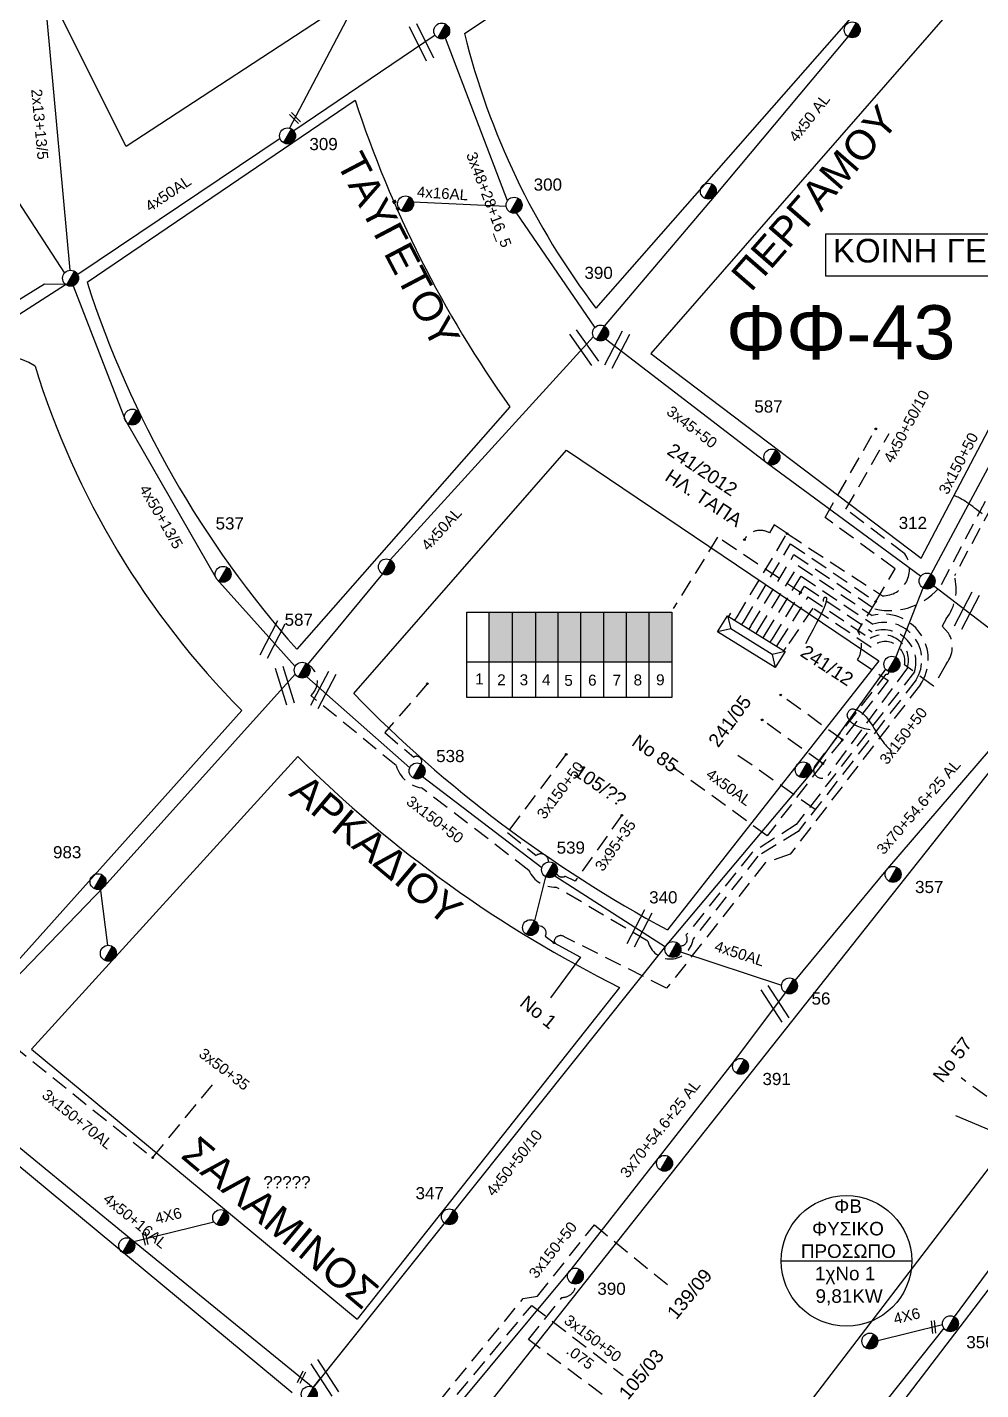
# Model space of a CAD drawing. Header units: millimetres. Extents: x 1421 to 7547, y 822 to 1863.
# Drawn here: x 5589.8 to 5731, y 1201.1 to 1402.8 of the extents above; entities that cross this region are included whole.
import ezdxf
from ezdxf.enums import TextEntityAlignment as Align

# ---------------------------------------------------------------- set-up
doc = ezdxf.new("R2010")
doc.units = ezdxf.units.MM
doc.linetypes.add('DASHED', pattern=[19.05, 12.7, -6.35])
doc.layers.get('0').update_dxf_attribs({"lineweight": 30})
for name, color, linetype, lineweight in [('2x13', 7, 'Continuous', 30), ('3x150+50', 7, 'Continuous', 30), ('3x45+50', 7, 'Continuous', 30), ('3x48+28+16_5', 7, 'Continuous', 30), ('4x50+13_5', 7, 'Continuous', 30), ('4x50+50_10', 7, 'Continuous', 30), ('4x50AL', 7, 'Continuous', 30), ('Pillar OTE', 7, 'Continuous', 30), ('TEXT_ΚΑΛΩΔΙΩΝ', 7, 'Continuous', 30), ('Άγνωστα', 7, 'Continuous', 30), ('Άγνωστο εναέριο καλώδιο', 7, 'Continuous', 30), ('Άγνωστο Υπόγειο Καλώδιο', 7, 'DASHED', 30), ('Γυμνά εναέρια ΧΤ (3Φ)   4x16AL', 7, 'Continuous', 30), ('Γυμνά εναέρια ΧΤ (3Φ)   4x50CU', 7, 'Continuous', 30), ('Γυμνά εναέρια ΧΤ και ΦΟΠ (3Φ)   4x50+16AL', 7, 'Continuous', 30), ('Επιγραφές - Σχήματα', 7, 'Continuous', 30), ('Καλωδια Χ.Τ 3x95+35', 7, 'DASHED', 30), ('Καλωδια Χ.Τ. 3x50+35', 7, 'Continuous', 30), ('Καλώδια ΧΤ   3x150+50CU', 7, 'DASHED', 30), ('Καλώδια ΧΤ   3x150+70AL', 7, 'DASHED', 30), ('Μηχανική τομή', 7, 'Continuous', 30), ('Στύλος ΦΜ', 7, 'Continuous', 30), ('Στύλος ΦΜ @ 1', 7, 'Continuous', 30), ('ΣΥΝ.ΚΑΛ4Χ6', 7, 'YPARXSK3X70+54', 30), ('Συνδέσεις', 7, 'Continuous', 30), ('Συνεστραμμένα ΧΤ   3x70+54.6+25 AL', 7, 'SYN_LINE', 30), ('Τομή', 7, 'Continuous', 30), ('Υποσταθμός πόλεως', 7, 'Continuous', 30), ('Υπόβαθρο ΔΕΗ', 7, 'Continuous', 30), ('Υπόγεια Καλώδια Δικτύου ΧΤ   .075', 7, 'DASHED', 30), ('Υπόγεια Καλώδια Δικτύου ΧΤ  4x6', 7, 'DASHED', 30)]:
    doc.layers.add(name, color=color, linetype=linetype, lineweight=lineweight)
doc.styles.add('arial', font='arial.ttf')
doc.styles.get("Standard").update_dxf_attribs({"font": 'arial.ttf'})
doc.linetypes.add('SYN_LINE', pattern='A,0.5,-0.0001,["/\\/\\/\\/",Standard,S=0.1,R=0,X=0,Y=-0.05],-0.25', length=0.7501)
doc.linetypes.add('YPARXSK3X70+54', pattern='A,2.5,[131,ltypeshp.shx,S=1,R=0,X=-9e-10,Y=0],-1e-11,[131,ltypeshp.shx,S=-1,R=180,X=2,Y=0],-4.1,[131,ltypeshp.shx,S=1,R=0,X=-0.1,Y=0],-1.9,2,0', length=10.5)

# ---------------------------------------------------------------- blocks, each defined once
blk = doc.blocks.new('ΥΠΑΡΧΩΝ ΤΣΙΜΕΝΤΕΝΙΟΣ ΣΤΥΛΟΣ')
at = {"layer": 'Στύλος ΦΜ'}
blk.add_hatch(color=7, dxfattribs=at).paths.add_polyline_path([(-1.29, -2.28, 0.574793), (2.62, 0, 0.268822), (1.3, 2.27)])
at = {"layer": 'Στύλος ΦΜ', "color": 7}
blk.add_line((-1.29, -2.28), (1.3, 2.27), dxfattribs=at)
blk.add_circle((0, 0), 2.62, dxfattribs=at)
at = {"layer": 'Στύλος ΦΜ', "flags": 4}
for tag, p in [('ΑΡΙΘΜΟΣ', (-4.68, 8.05)), ('ΤΥΠΟΣ', (-4.91, 3.03))]:
    blk.add_attdef(tag, p, '', height=4, dxfattribs=at)
blk = doc.blocks.new('ΥΠΟΣΤΑΘΜΟΣ ΠΟΛΕΩΣ 9 ΑΝΑΧΩΡΗΣΕΩΝ')
at = {"layer": 'Υποσταθμός πόλεως', "ltscale": 40}
for p, q in [((-9.63, -2.82), (-9.63, -4)), ((-7.12, -2.82), (-7.12, -4)), ((-4.84, -2.82), (-4.84, -4)), ((-2.36, -2.82), (-2.36, -4)), ((0.09, -2.82), (0.09, -4)), ((2.55, -2.82), (2.55, -4)), ((5.02, -2.82), (5.02, -4)), ((7.48, -2.82), (7.48, -4)), ((9.61, -2.82), (9.61, -4))]:
    blk.add_line(p, q, dxfattribs=at)
blk.add_lwpolyline([(-10.02, 2.82), (10.02, 2.82), (10.02, -2.82), (-10.02, -2.82)], close=True, dxfattribs=at)
for points in [[(-7.21, 0), (-10.02, 2.82)], [(-10.02, -2.82), (-7.21, 0)], [(-7.21, 0), (7.21, 0)], [(7.21, 0), (10.02, 2.82)], [(10.02, -2.82), (7.21, 0)]]:
    blk.add_lwpolyline(points, dxfattribs=at)
at = {"layer": 'Υποσταθμός πόλεως', "linetype": 'SYN_LINE', "ltscale": 40, "flags": 1}
for tag, p in [('ΜΕΤΑΣΧΗΜΑΤΙΣΜΟΣ', (10.79, 1.71)), ('ΙΣΧΥΣ', (10.77, -1.08)), ('ΑΡΙΘΜΟΣ', (10.89, -3.8))]:
    blk.add_attdef(tag, p, '', height=1.8, dxfattribs=at)
blk = doc.blocks.new('_ΣΥΝΔΕΣΗ')
at = {"layer": 'Συνδέσεις', "linetype": 'SYN_LINE', "ltscale": 40}
blk.add_hatch(color=256, dxfattribs=at).paths.add_polyline_path([(0.5, -0.01, 1), (-0.5, -0.01, 1)])
at = {"layer": 'Συνδέσεις'}
blk.add_circle((0, -0.01), 0.5, dxfattribs=at)
blk = doc.blocks.new('ΤΟΜΗ')
at = {"layer": 'Τομή', "lineweight": -3, "ltscale": 40}
for p, q in [((-11.37, 1.1), (11.37, 1.1)), ((11.37, -3.57), (-11.37, -3.57))]:
    blk.add_line(p, q, dxfattribs=at)
blk = doc.blocks.new('ΜΗΧΑΝΙΚΗ ΤΟΜΗ')
at = {"layer": 'Μηχανική τομή', "lineweight": -3, "ltscale": 40}
for p, q in [((-3.78, 1.15), (3.8, 1.15)), ((3.8, -0.4), (-3.78, -0.4))]:
    blk.add_line(p, q, dxfattribs=at)

msp = doc.modelspace()

# ---------------------------------------------------------------- hatches: boundary and pattern name
at = {"layer": 'Καλώδια ΧΤ   3x150+50CU', "linetype": 'DASHED', "lineweight": -3, "ltscale": 0.2}
h = msp.add_hatch(color=2, dxfattribs=at)
h.dxf.hatch_style = 1
h.paths.add_polyline_path([(5658.22, 1308.87), (5661.66, 1308.87), (5661.66, 1316.24), (5658.22, 1316.24)])
h = msp.add_hatch(color=30, dxfattribs=at)
h.dxf.hatch_style = 1
h.paths.add_polyline_path([(5661.66, 1308.87), (5665.1, 1308.87), (5665.1, 1316.23), (5661.66, 1316.24)])
h = msp.add_hatch(color=173, dxfattribs=at)
h.dxf.hatch_style = 1
h.paths.add_polyline_path([(5668.4, 1316.23), (5665.1, 1316.23), (5665.1, 1308.87), (5668.4, 1308.86)])
h = msp.add_hatch(color=27, dxfattribs=at)
h.dxf.hatch_style = 1
h.paths.add_polyline_path([(5671.79, 1308.86), (5671.79, 1316.23), (5668.4, 1316.23), (5668.4, 1308.86)])
h = msp.add_hatch(color=1, dxfattribs=at)
h.dxf.hatch_style = 1
h.paths.add_polyline_path([(5675.18, 1316.23), (5671.79, 1316.23), (5671.79, 1308.86), (5675.18, 1308.86)])
h = msp.add_hatch(color=6, dxfattribs=at)
h.dxf.hatch_style = 1
h.paths.add_polyline_path([(5678.52, 1316.23), (5675.18, 1316.23), (5675.18, 1308.86), (5678.52, 1308.86)])
h = msp.add_hatch(color=151, dxfattribs=at)
h.dxf.hatch_style = 1
h.paths.add_polyline_path([(5681.86, 1316.23), (5678.52, 1316.23), (5678.52, 1308.86), (5681.86, 1308.85)])
h = msp.add_hatch(color=133, dxfattribs=at)
h.dxf.hatch_style = 1
h.paths.add_polyline_path([(5685.25, 1316.23), (5681.91, 1316.23), (5681.91, 1308.86), (5685.24, 1308.85)])

# ---------------------------------------------------------------- linework, layer by layer
at = {"lineweight": -3, "ltscale": 0.2}
msp.add_line((5701.43, 1220.16), (5720.76, 1220.16), dxfattribs=at)
at = {"color": 30, "lineweight": -3, "ltscale": 0.2}
msp.add_lwpolyline([(5629.49, 1307.05), (5601.19, 1275.58), (5575.48, 1248.98)], dxfattribs=at)
at = {"color": 6, "lineweight": -3, "ltscale": 0.2}
for points in [[(5631.19, 1306.67), (5646.44, 1293.18)], [(5648.34, 1291.87), (5666, 1278.4)], [(5667.91, 1277.18), (5684.31, 1266.67)], [(5666.55, 1277.04), (5664.9, 1270.53)]]:
    msp.add_lwpolyline(points, dxfattribs=at)
msp.add_lwpolyline([(5665.46, 1269.81, -0.588572), (5666.48, 1268.25), (5667.81, 1267.26), (5671.74, 1265.16), (5667.29, 1259.1)], format="xyb", dxfattribs=at)
at = {"lineweight": -3, "ltscale": 0.2}
msp.add_circle((5711.1, 1220.16), 9.67, dxfattribs=at)
at = {"layer": '2x13', "color": 85, "lineweight": -3, "ltscale": 0.2}
msp.add_lwpolyline([(5596.16, 1366.85), (5592.75, 1403.96)], dxfattribs=at)
at = {"layer": '3x150+50', "color": 151, "linetype": 'DASHED', "lineweight": -3, "ltscale": 0.2}
msp.add_lwpolyline([(5757.66, 1437.49), (5746.15, 1424.92), (5752.2, 1419.29), (5748.77, 1414.05), (5754.19, 1410.06, -0.261156), (5755.95, 1406.15), (5759.17, 1393.99, -0.750221), (5758.95, 1387.3), (5745.9, 1360.52, -0.3849), (5743.47, 1352.09), (5727.1, 1321.61, -0.229046), (5725.87, 1315.22), (5725.26, 1314.15), (5726.21, 1313.09, -0.316979), (5725.92, 1308.64), (5724.01, 1305.27), (5719.72, 1308.4, 0.73566), (5714.76, 1311.01), (5706.14, 1316.82), (5702.17, 1311.01)], format="xyb", dxfattribs=at)
at = {"layer": '3x150+50', "color": 133, "linetype": 'DASHED', "lineweight": -3, "ltscale": 0.2}
msp.add_lwpolyline([(5697, 1314.23), (5703.33, 1324.74), (5715.31, 1316.7, 0.298355), (5725.17, 1320.32), (5743.49, 1355.12, 0.737222), (5744.02, 1357.4, -16.157573)], format="xyb", dxfattribs=at)
at = {"layer": '3x150+50', "color": 2, "linetype": 'DASHED', "lineweight": -3, "ltscale": 0.2}
for points in [[(5695.95, 1314.88), (5702.82, 1326.35), (5715.43, 1317.79), (5718.29, 1322.66), (5707.93, 1330.24), (5715.44, 1343.35)], [(5710.5, 1297.32), (5701.37, 1303.95)], [(5710.5, 1297.32), (5707.59, 1293.8)], [(5707.59, 1293.8), (5699.36, 1283.09)]]:
    msp.add_lwpolyline(points, dxfattribs=at)
at = {"layer": '3x150+50', "color": 1, "linetype": 'DASHED', "lineweight": -3, "ltscale": 0.2}
for points in [[(5702.31, 1327.85), (5716.43, 1318.66, 0.611111), (5719.75, 1324.84), (5711.03, 1331.45), (5717.42, 1342.69)], [(5700.4, 1329.14), (5699.73, 1327.95, 0.423948), (5696, 1326.97)]]:
    msp.add_lwpolyline(points, format="xyb", dxfattribs=at)
msp.add_lwpolyline([(5694.9, 1315.53), (5702.31, 1327.85), (5700.4, 1329.14)], dxfattribs=at)
at = {"layer": '3x150+50', "color": 27, "linetype": 'DASHED', "lineweight": -3, "ltscale": 0.2}
for points in [[(5704.32, 1319.12), (5692.03, 1327.33), (5685.45, 1316.75)], [(5700.14, 1312.27), (5704.71, 1319.76)]]:
    msp.add_lwpolyline(points, dxfattribs=at)
at = {"layer": '3x150+50', "color": 173, "linetype": 'DASHED', "lineweight": -3, "ltscale": 0.2}
for points in [[(5699.08, 1312.93), (5704.41, 1321.56), (5715.01, 1314.45, -0.697058), (5721.43, 1306.22), (5703.94, 1283.74), (5697.99, 1280.1), (5688.4, 1267.8, -0.832111), (5681.7, 1267.51), (5668.09, 1275.52, -0.309413), (5664.07, 1277.99), (5648.19, 1290.21, -0.297147), (5644.43, 1293.5), (5631.79, 1303.87, 0.520725), (5631.32, 1308.49)], [(5650.8, 1187.03, 0.405145), (5648.42, 1196.45), (5663.24, 1214.61), (5665.37, 1214.93), (5673.78, 1225.5), (5685.49, 1215.9)]]:
    msp.add_lwpolyline(points, format="xyb", dxfattribs=at)
at = {"layer": '3x150+50', "color": 6, "linetype": 'DASHED', "lineweight": -3, "ltscale": 0.2}
for points in [[(5698.04, 1313.58), (5703.95, 1323.12), (5714.89, 1315.74, -0.689736), (5722.05, 1305.49), (5702.78, 1280.38), (5699.07, 1279.1), (5684.48, 1260.54), (5669.39, 1268.12, 0.655159), (5667.81, 1267.26, -2.584245)], [(5669.61, 1295.18), (5660.9, 1283.61), (5665.17, 1280.2, -0.654196), (5666.98, 1279.23, 143.593871)]]:
    msp.add_lwpolyline(points, format="xyb", dxfattribs=at)
at = {"layer": '3x150+50', "color": 27, "linetype": 'DASHED', "lineweight": -3, "ltscale": 0.2}
msp.add_lwpolyline([(5704.71, 1319.76), (5704.9, 1320.07), (5714.93, 1313.3, -0.620149), (5721.19, 1307.4), (5703.67, 1284.79), (5697.11, 1280.6), (5687.34, 1268.38, -0.650695), (5686.46, 1266.81, -1291.614986)], format="xyb", dxfattribs=at)
at = {"layer": '3x150+50', "color": 30, "linetype": 'DASHED', "lineweight": -3, "ltscale": 0.2}
msp.add_lwpolyline([(5701.1, 1311.67), (5705.45, 1318.49), (5714.6, 1312.32, -0.688883), (5720.12, 1307.96), (5708.32, 1292.03, -0.851301), (5706.35, 1293.32), (5716.99, 1307.06, 0.605966), (5717.39, 1307.41)], format="xyb", dxfattribs=at)
at = {"layer": '3x150+50', "color": 2, "linetype": 'DASHED', "lineweight": -3, "ltscale": 0.2}
msp.add_lwpolyline([(5715.43, 1317.79), (5712.79, 1313.45, -0.264407), (5712.76, 1309.18), (5717.29, 1306.08), (5710.5, 1297.32)], format="xyb", dxfattribs=at)
at = {"layer": '3x150+50', "color": 85, "linetype": 'DASHED', "lineweight": -3, "ltscale": 0.2}
msp.add_lwpolyline([(5649.84, 1187.8, 0.402666), (5648.59, 1194.53), (5664.51, 1213.58), (5678.05, 1203.18)], format="xyb", dxfattribs=at)
at = {"layer": '3x45+50', "color": 30, "lineweight": -3, "ltscale": 0.2}
msp.add_lwpolyline([(5722.09, 1321.53), (5699.48, 1338.17), (5675.41, 1356.63)], dxfattribs=at)
at = {"layer": '3x48+28+16_5', "color": 1, "lineweight": -3, "ltscale": 0.2}
for points in [[(5660.91, 1377.14), (5651.73, 1401.24)], [(5673.86, 1358.4), (5662.25, 1375.36)], [(5724.01, 1320.16), (5742.69, 1305.85), (5779.41, 1283.46)]]:
    msp.add_lwpolyline(points, dxfattribs=at)
at = {"layer": '4x50+13_5', "color": 85, "lineweight": -3, "ltscale": 0.2}
for points in [[(5567.92, 1408.57), (5595.32, 1366.43)], [(5596.59, 1364.55), (5604.29, 1344.68), (5617.84, 1321.14), (5629.46, 1308.17)]]:
    msp.add_lwpolyline(points, dxfattribs=at)
at = {"layer": '4x50+50_10', "color": 30, "lineweight": -3, "ltscale": 0.2}
for points in [[(5718.41, 1309.53), (5722.46, 1319.81)], [(5716.9, 1307.78), (5705.61, 1292.14), (5684.49, 1267), (5632.15, 1201.43), (5633.28, 1202.85)]]:
    msp.add_lwpolyline(points, dxfattribs=at)
at = {"layer": '4x50AL', "color": 85, "lineweight": -3, "ltscale": 0.2}
for points in [[(5650.18, 1401.64), (5629.27, 1387.48)], [(5627.24, 1386.34), (5597.27, 1366.21)]]:
    msp.add_lwpolyline(points, dxfattribs=at)
at = {"layer": '4x50AL', "color": 10, "lineweight": -3, "ltscale": 0.2}
msp.add_lwpolyline([(5675.27, 1358.59), (5691.55, 1377.79), (5711.38, 1401.42)], dxfattribs=at)
at = {"layer": '4x50AL', "color": 173, "lineweight": -3, "ltscale": 0.2}
for points in [[(5673.64, 1357.02), (5643.56, 1323.95)], [(5642.4, 1321.9), (5631.32, 1308.49)]]:
    msp.add_lwpolyline(points, dxfattribs=at)
at = {"layer": '4x50AL', "color": 30, "lineweight": -3, "ltscale": 0.2}
msp.add_lwpolyline([(5723.63, 1321.85), (5742.29, 1356.67)], dxfattribs=at)
at = {"layer": '4x50AL', "color": 2, "linetype": 'DASHED', "lineweight": -3, "ltscale": 0.2}
msp.add_lwpolyline([(5699.36, 1283.09), (5685.64, 1293.09)], dxfattribs=at)
at = {"layer": '4x50AL', "color": 27, "lineweight": -3, "ltscale": 0.2}
msp.add_lwpolyline([(5686.53, 1265.91), (5701.5, 1261.01)], dxfattribs=at)
at = {"layer": 'Pillar OTE', "lineweight": -3, "ltscale": 40}
for points in [[(5654.89, 1303.6), (5654.9, 1316.24), (5685.23, 1316.23), (5685.23, 1303.57), (5654.89, 1303.6)], [(5658.22, 1303.59), (5658.22, 1316.24)], [(5661.66, 1303.59), (5661.66, 1316.24)], [(5665.1, 1303.59), (5665.1, 1316.23)], [(5668.4, 1303.58), (5668.4, 1316.23)], [(5671.79, 1303.58), (5671.79, 1316.23)], [(5675.18, 1303.58), (5675.18, 1316.23)], [(5678.52, 1303.57), (5678.52, 1316.23)], [(5681.91, 1303.57), (5681.91, 1316.23)], [(5654.89, 1308.88), (5685.23, 1308.85)]]:
    msp.add_lwpolyline(points, dxfattribs=at)
at = {"layer": 'Άγνωστα', "lineweight": -3}
for points in [[(5731.2, 1330.77), (5730.94, 1330.97), (5730.66, 1331.18), (5730.37, 1331.4), (5730.08, 1331.63), (5729.79, 1331.86), (5729.5, 1332.07), (5729.21, 1332.28), (5728.94, 1332.47), (5728.67, 1332.64), (5728.42, 1332.8), (5728.19, 1332.93), (5727.98, 1333.04), (5727.79, 1333.14), (5727.62, 1333.23), (5727.47, 1333.29), (5727.34, 1333.35), (5727.25, 1333.39), (5727.17, 1333.43), (5727.12, 1333.45), (5727.09, 1333.47), (5727.06, 1333.48), (5727.05, 1333.48), (5727.04, 1333.48), (5727.04, 1333.48), (5727.04, 1333.49), (5727.04, 1333.49), (5727.04, 1333.49), (5727.04, 1333.49), (5727.04, 1333.49), (5727.04, 1333.49), (5727.04, 1333.49), (5727.04, 1333.49)], [(5714.6, 1298.8), (5713.82, 1298.95), (5713.18, 1299.13), (5712.68, 1299.33), (5712.28, 1299.54), (5711.98, 1299.75), (5711.76, 1299.96), (5711.6, 1300.16), (5711.48, 1300.35), (5711.38, 1300.5), (5711.32, 1300.64), (5711.27, 1300.76), (5711.24, 1300.87), (5711.23, 1300.96), (5711.23, 1301.05), (5711.24, 1301.13), (5711.27, 1301.22), (5711.3, 1301.3), (5711.34, 1301.39), (5711.39, 1301.48), (5711.44, 1301.57), (5711.5, 1301.64), (5711.57, 1301.72), (5711.64, 1301.78), (5711.72, 1301.83), (5711.81, 1301.86), (5711.9, 1301.89), (5712, 1301.9), (5712.1, 1301.9), (5712.2, 1301.88), (5712.31, 1301.86), (5712.43, 1301.83), (5712.55, 1301.79), (5712.67, 1301.75), (5712.79, 1301.69), (5712.92, 1301.63), (5713.05, 1301.55), (5713.18, 1301.47), (5713.32, 1301.38), (5713.45, 1301.27), (5713.59, 1301.15), (5713.73, 1301.02), (5713.87, 1300.88), (5714.01, 1300.72), (5714.16, 1300.54), (5714.31, 1300.35), (5714.47, 1300.13), (5714.63, 1299.9), (5714.81, 1299.64), (5714.99, 1299.36), (5715.17, 1299.06), (5715.37, 1298.76), (5715.56, 1298.44), (5715.76, 1298.13), (5715.96, 1297.83), (5716.15, 1297.53), (5716.35, 1297.26), (5716.53, 1297.01), (5716.71, 1296.78), (5716.89, 1296.57), (5717.05, 1296.39), (5717.19, 1296.23), (5717.32, 1296.1), (5717.44, 1295.98), (5717.54, 1295.89), (5717.61, 1295.81), (5717.67, 1295.76), (5717.71, 1295.71), (5717.74, 1295.69), (5717.76, 1295.67), (5717.77, 1295.66), (5717.77, 1295.66), (5717.77, 1295.65), (5717.77, 1295.65), (5717.77, 1295.65), (5717.77, 1295.65), (5717.77, 1295.65), (5717.77, 1295.65), (5717.77, 1295.65), (5717.77, 1295.65), (5717.77, 1295.65)]]:
    msp.add_lwpolyline(points, dxfattribs=at)
at = {"layer": 'Άγνωστο εναέριο καλώδιο', "color": 85, "lineweight": -3, "ltscale": 0.2}
msp.add_lwpolyline([(5637.56, 1404.87), (5628.62, 1387.9)], dxfattribs=at)
at = {"layer": 'Άγνωστο εναέριο καλώδιο', "color": 1, "linetype": 'SYN_LINE', "lineweight": -3, "ltscale": 10}
msp.add_lwpolyline([(5595.49, 1364.75), (5592.34, 1364.8), (5574.72, 1353.92), (5573.99, 1350.96), (5571.73, 1350.19), (5555.78, 1323.67), (5555.86, 1320.73), (5553.43, 1320.19), (5527.48, 1290.04)], dxfattribs=at)
at = {"layer": 'Άγνωστο εναέριο καλώδιο', "color": 85, "linetype": 'SYN_LINE', "lineweight": -3, "ltscale": 10}
msp.add_lwpolyline([(5528, 1289.41), (5555.86, 1320.73), (5573.99, 1350.96), (5595.49, 1364.75)], dxfattribs=at)
at = {"layer": 'Άγνωστο εναέριο καλώδιο', "color": 30, "lineweight": -3, "ltscale": 0.2}
msp.add_lwpolyline([(5600.64, 1275), (5601.67, 1266.88)], dxfattribs=at)
at = {"layer": 'Άγνωστο Υπόγειο Καλώδιο', "color": 6, "lineweight": -3, "ltscale": 0.2}
msp.add_lwpolyline([(5649.04, 1305.62), (5642.77, 1298.4), (5647.02, 1294.75, -0.798768), (5648.11, 1293.73, 2.729615)], format="xyb", dxfattribs=at)
at = {"layer": 'Άγνωστο Υπόγειο Καλώδιο', "color": 2, "lineweight": -3, "ltscale": 0.2}
msp.add_lwpolyline([(5707.59, 1293.8), (5707.59, 1293.8), (5698.61, 1300.26)], dxfattribs=at)
at = {"layer": 'Άγνωστο Υπόγειο Καλώδιο', "color": 206, "lineweight": -3, "ltscale": 0.2}
msp.add_lwpolyline([(5706.47, 1286.99), (5694, 1295.75)], dxfattribs=at)
at = {"layer": 'Γυμνά εναέρια ΧΤ (3Φ)   4x16AL', "color": 1, "lineweight": -3, "ltscale": 0.2}
msp.add_lwpolyline([(5660.72, 1376.29), (5646.97, 1376.95)], dxfattribs=at)
at = {"layer": 'Γυμνά εναέρια ΧΤ (3Φ)   4x50CU', "color": 85, "linetype": 'SYN_LINE', "lineweight": -3, "ltscale": 20}
msp.add_lwpolyline([(5734.43, 1238.62), (5727.29, 1241.62)], dxfattribs=at)
at = {"layer": 'Γυμνά εναέρια ΧΤ και ΦΟΠ (3Φ)   4x50+16AL', "color": 2, "lineweight": -3, "ltscale": 0.2}
msp.add_lwpolyline([(5575.27, 1247.92), (5605.12, 1223.43), (5632.15, 1201.43)], dxfattribs=at)
at = {"layer": 'Επιγραφές - Σχήματα', "color": 190, "lineweight": -3}
msp.add_lwpolyline([(5708.01, 1366.01), (5743.53, 1366.01), (5743.53, 1372.18), (5708.01, 1372.18)], close=True, dxfattribs=at)
at = {"layer": 'Καλωδια Χ.Τ 3x95+35', "color": 6, "lineweight": -3, "ltscale": 0.2}
msp.add_lwpolyline([(5677.85, 1286.15), (5670.94, 1276.38), (5669.42, 1277.11, -0.415825), (5668.17, 1277.51, 7.636366)], format="xyb", dxfattribs=at)
at = {"layer": 'Καλωδια Χ.Τ. 3x50+35', "color": 30, "linetype": 'DASHED', "lineweight": -3, "ltscale": 0.2}
msp.add_lwpolyline([(5608.37, 1235.44), (5617.48, 1246.56)], dxfattribs=at)
at = {"layer": 'Καλώδια ΧΤ   3x150+70AL', "color": 30, "lineweight": -3, "ltscale": 0.2}
msp.add_lwpolyline([(5573, 1267.74), (5578.67, 1263.03), (5581.98, 1259.93), (5579.52, 1256.79), (5582.71, 1252.86), (5587.66, 1252.09), (5608.37, 1235.44)], dxfattribs=at)
at = {"layer": 'ΣΥΝ.ΚΑΛ4Χ6', "color": 2, "linetype": 'SYN_LINE', "lineweight": -3, "ltscale": 20}
for points in [[(5605.59, 1223.05), (5617.45, 1225.93)], [(5715.74, 1208.38), (5725.32, 1210.73)]]:
    msp.add_lwpolyline(points, dxfattribs=at)
at = {"layer": 'Συνεστραμμένα ΧΤ   3x70+54.6+25 AL', "color": 27, "lineweight": -3, "ltscale": 20}
msp.add_lwpolyline([(5703.52, 1261.69), (5717.21, 1278.27), (5742.16, 1307.25)], dxfattribs=at)
at = {"layer": 'Συνεστραμμένα ΧΤ   3x70+54.6+25 AL', "color": 6, "lineweight": -3, "ltscale": 20}
msp.add_lwpolyline([(5646.37, 1190.06), (5670.32, 1218.9), (5683.23, 1235.32), (5694.44, 1249.63), (5702.09, 1259.85)], dxfattribs=at)
at = {"layer": 'Συνεστραμμένα ΧΤ   3x70+54.6+25 AL', "color": 2, "linetype": 'SYN_LINE', "lineweight": -3, "ltscale": 20}
for points in [[(5743.24, 1233.79), (5727.07, 1211.89)], [(5725.5, 1210.22), (5707.29, 1187.29), (5694.43, 1169.49)]]:
    msp.add_lwpolyline(points, dxfattribs=at)
at = {"layer": 'Υπόβαθρο ΔΕΗ', "lineweight": -3, "ltscale": 0.2}
for points in [[(5595.77, 1424.16), (5635.96, 1448.96), (5637.05, 1406.49), (5604.43, 1385.19), (5593.61, 1406.86), (5595.77, 1424.16)], [(5654.55, 1401.92), (5713.97, 1441.32)], [(5727.78, 1422.56), (5674.01, 1361.26)], [(5682.15, 1354.51), (5722.16, 1324.24), (5756.87, 1390.35), (5753.34, 1406.63), (5734.26, 1414.23), (5682.15, 1354.51)], [(5598.66, 1365.07), (5638.35, 1392.02)], [(5661.26, 1346.63), (5629.7, 1310.74)], [(5638.15, 1304.16), (5669.66, 1340.22), (5715.88, 1309.04), (5684.62, 1269.17)], [(5621.57, 1301.64), (5581.17, 1256.56)], [(5629.85, 1294.87), (5590.42, 1251.53)], [(5658.64, 1199.59), (5733.67, 1294.3)], [(5687.19, 1175.01), (5763.74, 1275.11)], [(5695.25, 1167.58), (5773.05, 1269.47)], [(5677.51, 1260.66), (5638.64, 1211.54)], [(5590.42, 1251.53), (5638.64, 1211.54)], [(5580.82, 1240.65), (5629.04, 1200.66)]]:
    msp.add_lwpolyline(points, dxfattribs=at)
for centre, radius, start, end in [((5762.41, 1428.54), 111.1, 193.8606, 217.273), ((5798.76, 1444.5), 168.77, 198.1165, 215.4448), ((5743.66, 1411.88), 152.36, 197.892, 221.5903), ((5584.77, 1342.89), 11.55, 57.6029, 138.738), ((5710.2, 1389.53), 124.81, 197.1876, 224.759), ((5774.9, 1437.43), 190.95, 224.2628, 241.783), ((5759.14, 1424.67), 183.2, 225.113, 243.5418)]:
    msp.add_arc(centre, radius, start, end, dxfattribs=at)
msp.add_open_spline([(5705.07, 1311.58), (5708.63, 1317.97), (5707.97, 1318.7), (5707.64, 1318.22), (5707.64, 1317.78)], degree=3, dxfattribs=at)
at = {"layer": 'Υπόγεια Καλώδια Δικτύου ΧΤ   .075', "color": 6, "lineweight": -3, "ltscale": 0.2}
msp.add_lwpolyline([(5664.01, 1208.5), (5668.98, 1214.76, 0.424262), (5671.02, 1216.73, -2.988649)], format="xyb", dxfattribs=at)
msp.add_lwpolyline([(5674.95, 1200.38), (5664.01, 1208.5)], dxfattribs=at)
at = {"layer": 'Υπόγεια Καλώδια Δικτύου ΧΤ  4x6', "color": 85, "lineweight": -3, "ltscale": 0.2}
msp.add_lwpolyline([(5738.05, 1240.04), (5728.09, 1247.26)], dxfattribs=at)

# ---------------------------------------------------------------- block references
at = {"layer": 'Μηχανική τομή', "lineweight": -3}
for p, xscale, yscale, zscale, rotation in [((5629.37, 1389.32), 0.2499999999999189, 0.2499999999999189, 0.2499999999999189, 314.6483203530522), ((5607.18, 1223.43), 0.2499999999999189, 0.2499999999999189, 0.2499999999999189, 282.609596500829), ((5723.89, 1210.38), 0.249999999999919, 0.249999999999919, 0.249999999999919, 276.4631332104292), ((5630.33, 1202.98), 0.2499999999999189, 0.2499999999999189, 0.2499999999999189, 243.4698026119471)]:
    msp.add_blockref('ΜΗΧΑΝΙΚΗ ΤΟΜΗ', p, dxfattribs=dict(at, xscale=xscale, yscale=yscale, zscale=zscale, rotation=rotation))
at = {"layer": 'Στύλος ΦΜ @ 1', "lineweight": -3, "ltscale": 40}
ref = msp.add_blockref('ΥΠΑΡΧΩΝ ΤΣΙΜΕΝΤΕΝΙΟΣ ΣΤΥΛΟΣ', (5651.17, 1402.28), dxfattribs=dict(at, xscale=0.4499999999998181, yscale=0.4499999999998181, zscale=0.4499999999998181))
ref.add_attrib('ΤΥΠΟΣ', '308', (5654.07, 1404.44), dxfattribs={"layer": 'Στύλος ΦΜ', "height": 1.8, "flags": 4})
ref = msp.add_blockref('ΥΠΑΡΧΩΝ ΤΣΙΜΕΝΤΕΝΙΟΣ ΣΤΥΛΟΣ', (5711.96, 1402.45), dxfattribs=dict(at, xscale=0.4499999999998181, yscale=0.4499999999998181, zscale=0.4499999999998181))
ref.add_attrib('ΤΥΠΟΣ', '156', (5705.46, 1404.6), dxfattribs={"layer": 'Στύλος ΦΜ', "height": 1.8, "flags": 4})
ref = msp.add_blockref('ΥΠΑΡΧΩΝ ΤΣΙΜΕΝΤΕΝΙΟΣ ΣΤΥΛΟΣ', (5628.35, 1386.75), dxfattribs=dict(at, xscale=0.4499999999998181, yscale=0.4499999999998181, zscale=0.4499999999998181))
ref.add_attrib('ΤΥΠΟΣ', '309', (5631.58, 1384.64), dxfattribs={"layer": 'Στύλος ΦΜ', "height": 1.8, "flags": 4})
ref = msp.add_blockref('ΥΠΑΡΧΩΝ ΤΣΙΜΕΝΤΕΝΙΟΣ ΣΤΥΛΟΣ', (5661.89, 1376.48), dxfattribs=dict(at, xscale=0.4499999999998181, yscale=0.4499999999998181, zscale=0.4499999999998181))
ref.add_attrib('ΤΥΠΟΣ', '300', (5664.79, 1378.64), dxfattribs={"layer": 'Στύλος ΦΜ', "height": 1.8, "flags": 4})
at = {"layer": 'Στύλος ΦΜ @ 1', "lineweight": -3, "ltscale": 40, "xscale": 0.4499999999998181, "yscale": 0.4499999999998181, "zscale": 0.4499999999998181}
for p in [(5690.65, 1378.56), (5645.82, 1376.69), (5596.22, 1365.67), (5605.38, 1345.12), (5642.98, 1322.93), (5717.83, 1308.51), (5704.69, 1292.88), (5664.32, 1269.51), (5601.81, 1265.71), (5684.17, 1234.61), (5604.53, 1222.41), (5714.56, 1208.29), (5631.56, 1200.41)]:
    msp.add_blockref('ΥΠΑΡΧΩΝ ΤΣΙΜΕΝΤΕΝΙΟΣ ΣΤΥΛΟΣ', p, dxfattribs=at)
at = {"layer": 'Στύλος ΦΜ @ 1', "lineweight": -3, "ltscale": 40}
ref = msp.add_blockref('ΥΠΑΡΧΩΝ ΤΣΙΜΕΝΤΕΝΙΟΣ ΣΤΥΛΟΣ', (5674.69, 1357.56), dxfattribs=dict(at, xscale=0.4499999999998181, yscale=0.4499999999998181, zscale=0.4499999999998181))
ref.add_attrib('ΤΥΠΟΣ', '390', (5672.31, 1365.57), dxfattribs={"layer": 'Στύλος ΦΜ', "height": 1.8, "flags": 4})
ref = msp.add_blockref('ΥΠΑΡΧΩΝ ΤΣΙΜΕΝΤΕΝΙΟΣ ΣΤΥΛΟΣ', (5700.06, 1339.2), dxfattribs=dict(at, xscale=0.4499999999998181, yscale=0.4499999999998181, zscale=0.4499999999998181))
ref.add_attrib('ΤΥΠΟΣ', '587', (5697.46, 1345.78), dxfattribs={"layer": 'Στύλος ΦΜ', "height": 1.8, "flags": 4})
ref = msp.add_blockref('ΥΠΑΡΧΩΝ ΤΣΙΜΕΝΤΕΝΙΟΣ ΣΤΥΛΟΣ', (5618.8, 1321.83), dxfattribs=dict(at, xscale=0.4499999999998181, yscale=0.4499999999998181, zscale=0.4499999999998181))
ref.add_attrib('ΤΥΠΟΣ', '537', (5617.69, 1328.47), dxfattribs={"layer": 'Στύλος ΦΜ', "height": 1.8, "flags": 4})
ref = msp.add_blockref('ΥΠΑΡΧΩΝ ΤΣΙΜΕΝΤΕΝΙΟΣ ΣΤΥΛΟΣ', (5723.04, 1320.83), dxfattribs=dict(at, xscale=0.4499999999998181, yscale=0.4499999999998181, zscale=0.4499999999998181))
ref.add_attrib('ΤΥΠΟΣ', '312', (5718.84, 1328.54), dxfattribs={"layer": 'Στύλος ΦΜ', "height": 1.8, "flags": 4})
ref = msp.add_blockref('ΥΠΑΡΧΩΝ ΤΣΙΜΕΝΤΕΝΙΟΣ ΣΤΥΛΟΣ', (5630.51, 1307.63), dxfattribs=dict(at, xscale=0.4499999999998181, yscale=0.4499999999998181, zscale=0.4499999999998181))
ref.add_attrib('ΤΥΠΟΣ', '587', (5627.91, 1314.21), dxfattribs={"layer": 'Στύλος ΦΜ', "height": 1.8, "flags": 4})
ref = msp.add_blockref('ΥΠΑΡΧΩΝ ΤΣΙΜΕΝΤΕΝΙΟΣ ΣΤΥΛΟΣ', (5647.52, 1292.71), dxfattribs=dict(at, xscale=0.4499999999998181, yscale=0.4499999999998181, zscale=0.4499999999998181))
ref.add_attrib('ΤΥΠΟΣ', '538', (5650.35, 1294.02), dxfattribs={"layer": 'Στύλος ΦΜ', "height": 1.8, "flags": 4})
ref = msp.add_blockref('ΥΠΑΡΧΩΝ ΤΣΙΜΕΝΤΕΝΙΟΣ ΣΤΥΛΟΣ', (5600.28, 1276.32), dxfattribs=dict(at, xscale=0.4499999999998181, yscale=0.4499999999998181, zscale=0.4499999999998181))
ref.add_attrib('ΤΥΠΟΣ', '983', (5593.62, 1279.78), dxfattribs={"layer": 'Στύλος ΦΜ', "height": 1.8, "flags": 4})
ref = msp.add_blockref('ΥΠΑΡΧΩΝ ΤΣΙΜΕΝΤΕΝΙΟΣ ΣΤΥΛΟΣ', (5667.13, 1278.07), dxfattribs=dict(at, xscale=0.4499999999998181, yscale=0.4499999999998181, zscale=0.4499999999998181))
ref.add_attrib('ΤΥΠΟΣ', '539', (5668.19, 1280.46), dxfattribs={"layer": 'Στύλος ΦΜ', "height": 1.8, "flags": 4})
ref = msp.add_blockref('ΥΠΑΡΧΩΝ ΤΣΙΜΕΝΤΕΝΙΟΣ ΣΤΥΛΟΣ', (5718, 1277.4), dxfattribs=dict(at, xscale=0.4499999999998181, yscale=0.4499999999998181, zscale=0.4499999999998181))
ref.add_attrib('ΤΥΠΟΣ', '357', (5721.26, 1274.63), dxfattribs={"layer": 'Στύλος ΦΜ', "height": 1.8, "flags": 4})
ref = msp.add_blockref('ΥΠΑΡΧΩΝ ΤΣΙΜΕΝΤΕΝΙΟΣ ΣΤΥΛΟΣ', (5685.41, 1266.27), dxfattribs=dict(at, xscale=0.4499999999998181, yscale=0.4499999999998181, zscale=0.4499999999998181))
ref.add_attrib('ΤΥΠΟΣ', '340', (5681.89, 1273.1), dxfattribs={"layer": 'Στύλος ΦΜ', "height": 1.8, "flags": 4})
ref = msp.add_blockref('ΥΠΑΡΧΩΝ ΤΣΙΜΕΝΤΕΝΙΟΣ ΣΤΥΛΟΣ', (5702.67, 1260.88), dxfattribs=dict(at, xscale=0.4499999999998181, yscale=0.4499999999998181, zscale=0.4499999999998181))
ref.add_attrib('ΤΥΠΟΣ', '56', (5705.93, 1258.11), dxfattribs={"layer": 'Στύλος ΦΜ', "height": 1.8, "flags": 4})
ref = msp.add_blockref('ΥΠΑΡΧΩΝ ΤΣΙΜΕΝΤΕΝΙΟΣ ΣΤΥΛΟΣ', (5695.41, 1248.97), dxfattribs=dict(at, xscale=0.4499999999998181, yscale=0.4499999999998181, zscale=0.4499999999998181))
ref.add_attrib('ΤΥΠΟΣ', '391', (5698.67, 1246.2), dxfattribs={"layer": 'Στύλος ΦΜ', "height": 1.8, "flags": 4})
ref = msp.add_blockref('ΥΠΑΡΧΩΝ ΤΣΙΜΕΝΤΕΝΙΟΣ ΣΤΥΛΟΣ', (5618.44, 1226.57), dxfattribs=dict(at, xscale=0.4499999999998181, yscale=0.4499999999998181, zscale=0.4499999999998181))
ref.add_attrib('ΤΥΠΟΣ', '?????', (5624.77, 1230.91), dxfattribs={"layer": 'Στύλος ΦΜ', "height": 1.8, "flags": 4})
ref = msp.add_blockref('ΥΠΑΡΧΩΝ ΤΣΙΜΕΝΤΕΝΙΟΣ ΣΤΥΛΟΣ', (5652.31, 1226.69), dxfattribs=dict(at, xscale=0.4499999999998181, yscale=0.4499999999998181, zscale=0.4499999999998181))
ref.add_attrib('ΤΥΠΟΣ', '347', (5647.3, 1229.29), dxfattribs={"layer": 'Στύλος ΦΜ', "height": 1.8, "flags": 4})
ref = msp.add_blockref('ΥΠΑΡΧΩΝ ΤΣΙΜΕΝΤΕΝΙΟΣ ΣΤΥΛΟΣ', (5670.96, 1217.91), dxfattribs=dict(at, xscale=0.4499999999998181, yscale=0.4499999999998181, zscale=0.4499999999998181))
ref.add_attrib('ΤΥΠΟΣ', '390', (5674.22, 1215.14), dxfattribs={"layer": 'Στύλος ΦΜ', "height": 1.8, "flags": 4})
ref = msp.add_blockref('ΥΠΑΡΧΩΝ ΤΣΙΜΕΝΤΕΝΙΟΣ ΣΤΥΛΟΣ', (5726.49, 1210.86), dxfattribs=dict(at, xscale=0.4499999999998181, yscale=0.4499999999998181, zscale=0.4499999999998181))
ref.add_attrib('ΤΥΠΟΣ', '356', (5728.85, 1207.23), dxfattribs={"layer": 'Στύλος ΦΜ', "height": 1.8, "flags": 4})
at = {"layer": 'Συνδέσεις', "lineweight": -3, "xscale": 0.25, "yscale": 0.25, "zscale": 0.25}
for p in [(5715.44, 1343.36), (5702.31, 1327.85), (5696, 1326.97), (5704.32, 1319.12), (5715.43, 1317.79), (5649.04, 1305.62), (5701.37, 1303.96), (5698.62, 1300.27), (5710.5, 1297.32), (5669.61, 1295.18), (5707.59, 1293.8), (5685.64, 1293.09), (5677.85, 1286.15), (5667.81, 1267.27), (5608.37, 1235.44)]:
    msp.add_blockref('_ΣΥΝΔΕΣΗ', p, dxfattribs=at)
at = {"layer": 'Τομή', "lineweight": -3}
for p, xscale, yscale, zscale, rotation in [((5647.9, 1400.46), 0.2499999999998872, 0.2499999999998872, 0.2499999999998872, 116.2541108604634), ((5672, 1355.21), 0.2499999999998871, 0.2499999999998871, 0.2499999999998871, 125.1182760551036), ((5676.87, 1355.24), 0.2499999999998872, 0.2499999999998872, 0.2499999999998872, 62.55913802754148), ((5728.66, 1316.6), 0.2499999999998872, 0.2499999999998872, 0.2499999999998872, 62.55913802754148), ((5625.86, 1312.32), 0.2499999999998872, 0.2499999999998872, 0.2499999999998872, 62.55913802754148), ((5627.64, 1305.24), 0.2499999999998872, 0.2499999999998872, 0.2499999999998872, 107.1930710861738), ((5633.37, 1304.86), 0.2499999999998872, 0.2499999999998872, 0.2499999999998872, 62.55913802754148), ((5680.18, 1269.55), 0.2499999999998872, 0.2499999999998872, 0.2499999999998872, 62.55913802754148), ((5700.28, 1258.05), 0.2499999999998872, 0.2499999999998872, 0.2499999999998872, 123.1309596240951), ((5633.61, 1202.68), 0.2499999999998872, 0.2499999999998872, 0.2499999999998872, 123.1309596240951)]:
    msp.add_blockref('ΤΟΜΗ', p, dxfattribs=dict(at, xscale=xscale, yscale=yscale, zscale=zscale, rotation=rotation))
at = {"layer": 'Υποσταθμός πόλεως', "lineweight": -3, "xscale": 0.4999999999999998, "yscale": 0.4999999999999998, "zscale": 0.4999999999999998, "rotation": 148.1415306817274}
msp.add_blockref('ΥΠΟΣΤΑΘΜΟΣ ΠΟΛΕΩΣ 9 ΑΝΑΧΩΡΗΣΕΩΝ', (5697.02, 1311.85), dxfattribs=at)

# ---------------------------------------------------------------- texts
at = {"lineweight": -3, "ltscale": 40, "char_height": 4, "attachment_point": 1, "style": 'arial'}
for s, insert, width, rotation in [('{\\H1.083x;ΠΕΡΓΑΜΟΥ}', (5693.7, 1366.34), 42.6234, 48.9547), ('{\\H1.083x;ΤΑΫΓΕΤΟΥ}', (5639.32, 1384.81), 35.3422, 297.7278), ('{\\H1.083x;ΑΡΚΑΔΙΟΥ}', (5631.18, 1292.54), 35.3422, 320), ('{\\H1.083x;ΣΑΛΑΜΙΝΟΣ}', (5615.14, 1238.89), 35.3422, 320)]:
    msp.add_mtext(s, dxfattribs=dict(at, insert=insert, width=width, rotation=rotation))
at = {"lineweight": -3, "ltscale": 30, "char_height": 1.63, "width": 11.2573, "attachment_point": 1}
for s, insert in [('1', (5656.14, 1307.16)), ('2', (5659.38, 1307.02)), ('3', (5662.71, 1307.02)), ('4', (5666.01, 1307.02)), ('5', (5669.32, 1306.94)), ('6', (5672.84, 1306.97)), ('7', (5676.47, 1306.97)), ('8', (5679.58, 1307)), ('9', (5682.91, 1307.02))]:
    msp.add_mtext(s, dxfattribs=dict(at, insert=insert))
at = {"layer": 'TEXT_ΚΑΛΩΔΙΩΝ', "lineweight": -3, "ltscale": 0.2}
for s, rotation, p in [('2x13+13/5', 275.2554, (5591.66, 1388.47)), ('3x48+28+16_5', 290.8751, (5658.17, 1377.31)), ('4x50AL', 33.8792, (5610.66, 1378.21)), ('4x50+50/10', 61.8017, (5719.99, 1343.73)), ('3x45+50', 322.5284, (5688.23, 1343.65)), ('3x150+50', 62.2396, (5727.68, 1338.25)), ('4x50+13/5', 299.9351, (5609.65, 1330.36)), ('4x50AL', 47.7126, (5651.13, 1328.55)), ('3x150+50', 52.2563, (5719.52, 1297.92)), ('3x150+50', 53.0224, (5668.73, 1289.86)), ('3x70+54.6+25 AL', 49.2698, (5721.77, 1287.4)), ('4x50AL', 323.93, (5693.7, 1290.31)), ('3x150+50', 322.4241, (5650.18, 1285.52)), (' 3x95+35', 54.7041, (5676.7, 1281.45)), ('4x50AL', 341.8786, (5695.28, 1265.68)), ('3x50+35', 322.6881, (5618.99, 1248.55)), ('3x150+70AL', 321.2018, (5597.26, 1241.15)), ('3x70+54.6+25 AL', 51.9405, (5683.52, 1239.74)), ('4x50+50/10', 51.4001, (5661.89, 1234.68)), ('4x50+16AL', 320.6368, (5605.81, 1226.1)), ('4Χ6', 13.6879, (5610.7, 1226.86)), ('3x150+50', 51.5051, (5667.63, 1221.78)), ('4Χ6', 13.8001, (5720.03, 1212.01)), ('3x150+50', 322.6881, (5673.56, 1208.7)), ('.075', 323.435, (5671.7, 1205.91))]:
    msp.add_text(s, height=1.6, rotation=rotation, dxfattribs=at).set_placement(p, align=Align.MIDDLE_CENTER)
at = {"layer": 'TEXT_ΚΑΛΩΔΙΩΝ', "lineweight": -3, "ltscale": 0.2, "style": 'arial'}
for s, rotation, p in [('4x50 AL', 51.6995, (5703.69, 1385.71)), ('4x16AL', 356.2298, (5647.46, 1377.69))]:
    msp.add_text(s, height=1.6, rotation=rotation, dxfattribs=at).set_placement(p)
at = {"layer": 'Επιγραφές - Σχήματα', "color": 190, "lineweight": -3, "insert": (5709.1, 1371.5), "char_height": 3.5, "width": 35.1311, "attachment_point": 1}
msp.add_mtext('KOINH ΓΕΙΩΣΗ', dxfattribs=at)
at = {"layer": 'Υπόβαθρο ΔΕΗ', "lineweight": -3, "attachment_point": 1}
for s, width, heights, insert, char_height in [('ΦΦ-43', 30.8332, [0], (5693.25, 1361.67), 8), ('{\\W8.64836; }ΦΒ \\P{\\W4.42067; }ΦΥΣΙΚΟ \\P{\\W2.28183; }ΠΡΟΣΩΠΟ', 17.2548, [9.11], (5702.58, 1229.27), 2), ('{\\W5.64938; }1χΝο 1\\P{\\W5.75656; }9,81KW', 17.2548, [0], (5702.06, 1219.29), 2)]:
    msp.add_mtext_dynamic_manual_height_columns(s, width=width, gutter_width=12.5, heights=heights, dxfattribs=dict(at, insert=insert, char_height=char_height))
at = {"layer": 'Υπόβαθρο ΔΕΗ', "lineweight": -3, "char_height": 2, "attachment_point": 1}
for s, width, insert, rotation in [('241/2012', 13.407, (5685.48, 1341.38), 326.4213), ('ΗΛ. ΤΑΠΑ', 13.407, (5685.16, 1337.53), 326.4213), ('241/12', 13.4847, (5705.2, 1311.51), 326.9449), ('241/05', 13.4847, (5690.5, 1297.23), 53.9421), ('No 85', 13.4847, (5680.29, 1298.26), 325.3496), ('105/??', 13.4847, (5671.7, 1293.81), 325.3496), ('No 1', 13.4847, (5663.83, 1259.63), 320.9926), ('No 57', 13.4847, (5723.73, 1247.61), 52.5977), ('139/09', 13.4847, (5684.37, 1212.63), 50.3801), ('105/03', 13.4847, (5677.22, 1200.73), 50.3801)]:
    msp.add_mtext_dynamic_manual_height_columns(s, width=width, gutter_width=12.5, heights=[0], dxfattribs=dict(at, insert=insert, rotation=rotation))

doc.saveas('drawing.dxf')
